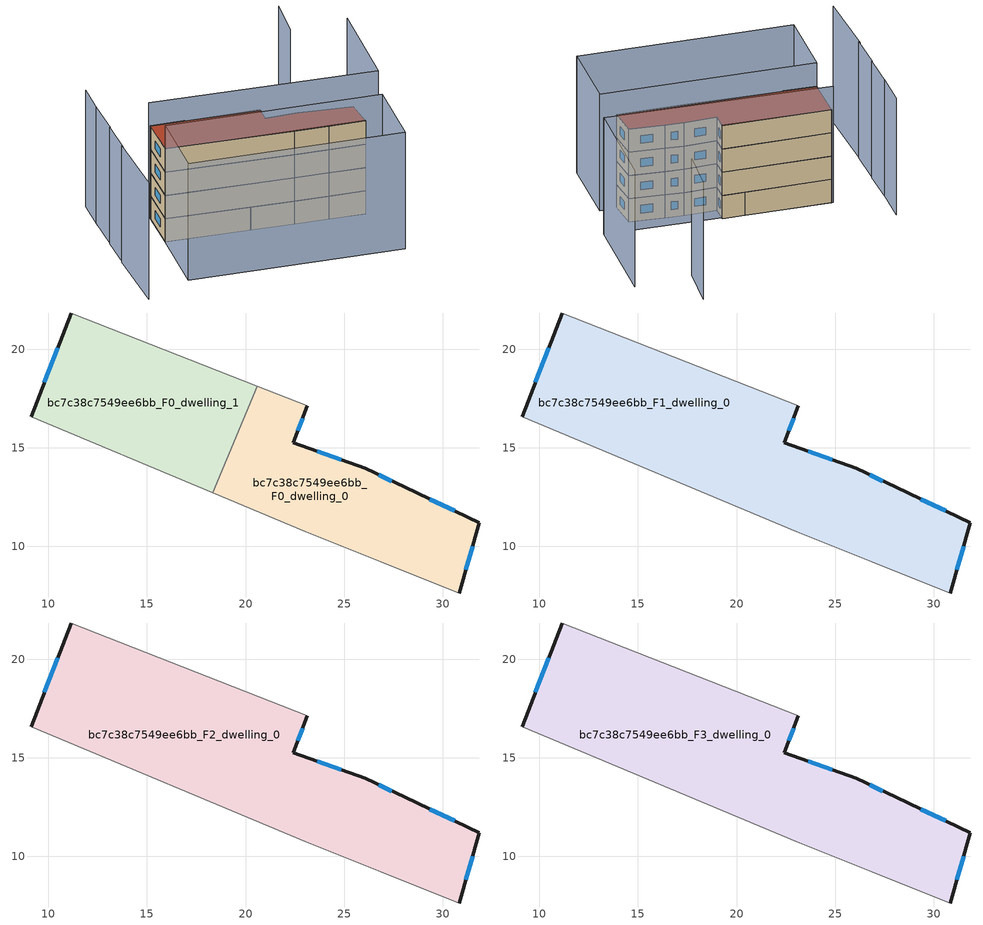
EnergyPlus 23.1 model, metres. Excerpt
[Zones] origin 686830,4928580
bc7c38c7549ee6bb_F0_dwelling_0
 floor ground (EU_floor_Construction): 30.84,7.63 31.86,11.2 28.09,12.99 26.08,13.95 22.42,15.24 23.13,17.12 20.59,18.12 18.32,12.73 23.06,10.74 26.85,9.22 z0
 wall outside (EU_wall_Construction): 23.13,17.12 22.42,15.24 26.08,13.95 28.09,12.99 31.86,11.2 30.84,7.63 z0:3
 wall adiabatic (EU_wall_Construction): 30.84,7.63 26.85,9.22 23.06,10.74 18.32,12.73 / 20.59,18.12 23.13,17.12 z0:3
 wall to bc7c38c7549ee6bb_F0_dwelling_1 (EU_wall_Construction): 18.32,12.73 20.59,18.12 z0:3
 window (EU_Window_Construction): 26.75,13.63 27.42,13.31 / 29.34,12.4 30.6,11.8 / 31.52,10.01 31.18,8.82 / 22.89,16.5 22.65,15.87 / 23.64,14.81 24.86,14.38 z1:2
bc7c38c7549ee6bb_F0_dwelling_1
 floor ground (EU_floor_Construction): 18.32,12.73 20.59,18.12 11.16,21.83 9.13,16.58 z0
 wall outside (EU_wall_Construction): 9.13,16.58 11.16,21.83 z0:3
 wall adiabatic (EU_wall_Construction): 11.16,21.83 20.59,18.12 / 18.32,12.73 9.13,16.58 z0:3
 window (EU_Window_Construction): 9.8,18.33 10.48,20.08 z1:2
bc7c38c7549ee6bb_F1_dwelling_0
 floor to bc7c38c7549ee6bb_F0_dwelling_0 (EU_floor_Construction): 30.84,7.63 31.86,11.2 28.09,12.99 26.08,13.95 22.42,15.24 23.13,17.12 20.59,18.12 18.32,12.73 23.06,10.74 26.85,9.22 z3
 floor to bc7c38c7549ee6bb_F0_dwelling_1 (EU_floor_Construction): 18.32,12.73 20.59,18.12 11.16,21.83 9.13,16.58 z3
 wall outside (EU_wall_Construction): 9.13,16.58 11.16,21.83 / 23.13,17.12 22.42,15.24 26.08,13.95 28.09,12.99 31.86,11.2 30.84,7.63 z3:6
 wall adiabatic (EU_wall_Construction): 30.84,7.63 26.85,9.22 23.06,10.74 9.13,16.58 / 11.16,21.83 23.13,17.12 z3:6
 window (EU_Window_Construction): 26.75,13.63 27.42,13.31 / 29.34,12.4 30.6,11.8 / 31.52,10.01 31.18,8.82 / 9.8,18.33 10.48,20.08 / 22.89,16.5 22.65,15.87 / 23.64,14.81 24.86,14.38 z4:5
bc7c38c7549ee6bb_F2_dwelling_0
 floor to bc7c38c7549ee6bb_F1_dwelling_0 (EU_floor_Construction): 30.84,7.63 31.86,11.2 28.09,12.99 26.08,13.95 22.42,15.24 23.13,17.12 11.16,21.83 9.13,16.58 23.06,10.74 26.85,9.22 z6
 wall outside (EU_wall_Construction): 9.13,16.58 11.16,21.83 / 23.13,17.12 22.42,15.24 26.08,13.95 28.09,12.99 31.86,11.2 30.84,7.63 z6:9
 wall adiabatic (EU_wall_Construction): 30.84,7.63 26.85,9.22 23.06,10.74 9.13,16.58 / 11.16,21.83 23.13,17.12 z6:9
 window (EU_Window_Construction): 26.75,13.63 27.42,13.31 / 29.34,12.4 30.6,11.8 / 31.52,10.01 31.18,8.82 / 9.8,18.33 10.48,20.08 / 22.89,16.5 22.65,15.87 / 23.64,14.81 24.86,14.38 z7:8
bc7c38c7549ee6bb_F3_dwelling_0
 floor to bc7c38c7549ee6bb_F2_dwelling_0 (EU_floor_Construction): 30.84,7.63 31.86,11.2 28.09,12.99 26.08,13.95 22.42,15.24 23.13,17.12 11.16,21.83 9.13,16.58 23.06,10.74 26.85,9.22 z9
 wall outside (EU_wall_Construction): 9.13,16.58 11.16,21.83 / 23.13,17.12 22.42,15.24 26.08,13.95 28.09,12.99 31.86,11.2 30.84,7.63 z9:12
 wall adiabatic (EU_wall_Construction): 30.84,7.63 26.85,9.22 23.06,10.74 9.13,16.58 / 11.16,21.83 23.13,17.12 z9:12
 window (EU_Window_Construction): 26.75,13.63 27.42,13.31 / 29.34,12.4 30.6,11.8 / 31.52,10.01 31.18,8.82 / 9.8,18.33 10.48,20.08 / 22.89,16.5 22.65,15.87 / 23.64,14.81 24.86,14.38 z10:11
 roof outside (EU_roof_Construction): 28.09,12.99 31.86,11.2 30.84,7.63 26.85,9.22 23.06,10.74 9.13,16.58 11.16,21.83 23.13,17.12 22.42,15.24 26.08,13.95 z12
shading: 2.46,16.01 -0.47,7.47 / 3.99,20.13 2.39,15.67 / 40.58,23.3 35.77,11.66 / 35.77,11.66 10.96,21.91 / 5.7,24.76 4.04,20.11 / 7.17,28.49 5.5,24.2 / 36.22,30.28 33.86,25.18 / 29.37,-1.32 5.75,8.12 / 5.75,8.12 9.13,16.58 / 9.13,16.58 32.75,7.14 / 32.75,7.14 29.37,-1.32 z0:15
[Building]
EU S2 Campaign: North Axis=0; Terrain=City; Solar Distribution=FullExterior
[Site:Location]
Bologna: Latitude=44.5; Longitude=11.25; Time Zone=1; Elevation=37
[SizingPeriod:WeatherFileDays]
AnnualSizingPeriod: Begin Month=1; Begin Day of Month=1; End Month=12; End Day of Month=31; Day of Week for Start Day=Monday; Use Weather File Daylight Saving Period=No; Use Weather File Rain and Snow Indicators=No
[MATERIAL]
EU_InternalMass_Material: Roughness=MediumRough; Thickness=0.1; Conductivity=1; Density=1800; Specific Heat=900; Thermal Absorptance=0.9; Solar Absorptance=0.7; Visible Absorptance=0.7
[MATERIAL:NOMASS] Roughness=MediumRough; Thermal Absorptance=0.9; Solar Absorptance=0.7; Visible Absorptance=0.7
Name | Thermal Resistance
EU_wall_NoMass | 0.937881
EU_roof_NoMass | 0.548572
EU_floor_NoMass | 0.71348
[WINDOWMATERIAL:SIMPLEGLAZINGSYSTEM]
EU_Window_SimpleGlazing: UFactor=4.25633; Solar Heat Gain Coefficient=0.85; Visible Transmittance=0.85
[CONSTRUCTION]
EU_wall_Construction: EU_wall_NoMass
EU_roof_Construction: EU_roof_NoMass
EU_floor_Construction: EU_floor_NoMass
EU_InternalMass_Construction: EU_InternalMass_Material
EU_Window_Construction: EU_Window_SimpleGlazing
[ZONE] Type=1; Multiplier=1; Ceiling Height=autocalculate; Floor Area=autocalculate; Part of Total Floor Area=Yes
Name | Volume
bc7c38c7549ee6bb_F0_dwelling_0 | 173.068
bc7c38c7549ee6bb_F1_dwelling_0; bc7c38c7549ee6bb_F2_dwelling_0; bc7c38c7549ee6bb_F3_dwelling_0 | 346.132
bc7c38c7549ee6bb_F0_dwelling_1 | 173.074
[INTERNALMASS] Construction=EU_InternalMass_Construction
Name | Zone or ZoneList | Surface Area
bc7c38c7549ee6bb_F0_dwelling_0_EU_InternalMass | bc7c38c7549ee6bb_F0_dwelling_0 | 57.6889
bc7c38c7549ee6bb_F0_dwelling_1_EU_InternalMass | bc7c38c7549ee6bb_F0_dwelling_1 | 57.6914
bc7c38c7549ee6bb_F1_dwelling_0_EU_InternalMass | bc7c38c7549ee6bb_F1_dwelling_0 | 115.378
bc7c38c7549ee6bb_F2_dwelling_0_EU_InternalMass | bc7c38c7549ee6bb_F2_dwelling_0 | 115.378
bc7c38c7549ee6bb_F3_dwelling_0_EU_InternalMass | bc7c38c7549ee6bb_F3_dwelling_0 | 115.378
[OTHEREQUIPMENT] Fuel Type=Electricity; Design Level Calculation Method=Watts/Area; Power per Zone Floor Area=1; Fraction Latent=0; Fraction Radiant=0; Fraction Lost=0; Carbon Dioxide Generation Rate=0; EndUse Subcategory=EU_Step8_InternalGains
Name | Zone or ZoneList or Space or SpaceList | Schedule
EU_Step8_InternalGain_bc7c38c7549ee6bb_F0_dwelling_0_f000 | bc7c38c7549ee6bb_F0_dwelling_0 | EU_Step8_GainSchedule_bc7c38c7549ee6bb_F0_dwelling_0_f000
EU_Step8_InternalGain_bc7c38c7549ee6bb_F0_dwelling_1_f000 | bc7c38c7549ee6bb_F0_dwelling_1 | EU_Step8_GainSchedule_bc7c38c7549ee6bb_F0_dwelling_1_f000
EU_Step8_InternalGain_bc7c38c7549ee6bb_F1_dwelling_0_f000 | bc7c38c7549ee6bb_F1_dwelling_0 | EU_Step8_GainSchedule_bc7c38c7549ee6bb_F1_dwelling_0_f000
EU_Step8_InternalGain_bc7c38c7549ee6bb_F2_dwelling_0_f000 | bc7c38c7549ee6bb_F2_dwelling_0 | EU_Step8_GainSchedule_bc7c38c7549ee6bb_F2_dwelling_0_f000
EU_Step8_InternalGain_bc7c38c7549ee6bb_F3_dwelling_0_f000 | bc7c38c7549ee6bb_F3_dwelling_0 | EU_Step8_GainSchedule_bc7c38c7549ee6bb_F3_dwelling_0_f000
[ZONEVENTILATION:DESIGNFLOWRATE] Schedule=EU_AlwaysOn; Design Flow Rate Calculation Method=AirChanges/Hour; Air Changes per Hour=0.687892; Ventilation Type=Natural; Fan Pressure Rise=0; Fan Total Efficiency=1; Constant Term Coefficient=1; Temperature Term Coefficient=0; Velocity Term Coefficient=0; Velocity Squared Term Coefficient=0; Minimum Indoor Temperature=-100; Maximum Indoor Temperature=100; Delta Temperature=-100; Minimum Outdoor Temperature=-100; Maximum Outdoor Temperature=100; Maximum Wind Speed=40
Name | Zone or ZoneList or Space or SpaceList
EU_ConstantAir_bc7c38c7549ee6bb_F0_dwelling_0 | bc7c38c7549ee6bb_F0_dwelling_0
EU_ConstantAir_bc7c38c7549ee6bb_F0_dwelling_1 | bc7c38c7549ee6bb_F0_dwelling_1
EU_ConstantAir_bc7c38c7549ee6bb_F1_dwelling_0 | bc7c38c7549ee6bb_F1_dwelling_0
EU_ConstantAir_bc7c38c7549ee6bb_F2_dwelling_0 | bc7c38c7549ee6bb_F2_dwelling_0
EU_ConstantAir_bc7c38c7549ee6bb_F3_dwelling_0 | bc7c38c7549ee6bb_F3_dwelling_0
[HVACTEMPLATE:THERMOSTAT] Constant Heating Setpoint=20; Constant Cooling Setpoint=50
EU_HeatOnly_bc7c38c7549ee6bb_F0_dwelling_0; EU_HeatOnly_bc7c38c7549ee6bb_F0_dwelling_1; EU_HeatOnly_bc7c38c7549ee6bb_F1_dwelling_0; EU_HeatOnly_bc7c38c7549ee6bb_F2_dwelling_0; EU_HeatOnly_bc7c38c7549ee6bb_F3_dwelling_0
[HVACTEMPLATE:ZONE:IDEALLOADSAIRSYSTEM] System Availability Schedule=EU_AlwaysOn; Maximum Heating Supply Air Temperature=50; Minimum Cooling Supply Air Temperature=13; Maximum Heating Supply Air Humidity Ratio=0.0156; Minimum Cooling Supply Air Humidity Ratio=0.0077; Heating Limit=NoLimit; Cooling Limit=NoLimit; Heating Availability Schedule=EU_AlwaysOn; Cooling Availability Schedule=EU_CoolingOff; Dehumidification Control Type=ConstantSensibleHeatRatio; Cooling Sensible Heat Ratio=0.7; Dehumidification Setpoint=60; Humidification Control Type=None; Humidification Setpoint=30; Outdoor Air Method=None; Outdoor Air Flow Rate per Person=0.00944; Outdoor Air Flow Rate per Zone Floor Area=0; Outdoor Air Flow Rate per Zone=0; Demand Controlled Ventilation Type=None; Outdoor Air Economizer Type=NoEconomizer; Heat Recovery Type=None; Sensible Heat Recovery Effectiveness=0.7; Latent Heat Recovery Effectiveness=0.65
Name | Template Thermostat
bc7c38c7549ee6bb_F0_dwelling_0 | EU_HeatOnly_bc7c38c7549ee6bb_F0_dwelling_0
bc7c38c7549ee6bb_F0_dwelling_1 | EU_HeatOnly_bc7c38c7549ee6bb_F0_dwelling_1
bc7c38c7549ee6bb_F1_dwelling_0 | EU_HeatOnly_bc7c38c7549ee6bb_F1_dwelling_0
bc7c38c7549ee6bb_F2_dwelling_0 | EU_HeatOnly_bc7c38c7549ee6bb_F2_dwelling_0
bc7c38c7549ee6bb_F3_dwelling_0 | EU_HeatOnly_bc7c38c7549ee6bb_F3_dwelling_0
[SIZING:ZONE] Zone Cooling Design Supply Air Temperature Input Method=SupplyAirTemperature; Zone Cooling Design Supply Air Temperature=13; Zone Heating Design Supply Air Temperature Input Method=SupplyAirTemperature; Zone Heating Design Supply Air Temperature=50; Zone Cooling Design Supply Air Humidity Ratio=0.008; Zone Heating Design Supply Air Humidity Ratio=0.008; Cooling Design Air Flow Method=DesignDay; Cooling Design Air Flow Rate=0; Cooling Minimum Air Flow per Zone Floor Area=0.000762; Cooling Minimum Air Flow=0; Cooling Minimum Air Flow Fraction=0.2; Heating Design Air Flow Method=DesignDay; Heating Design Air Flow Rate=0; Heating Maximum Air Flow per Zone Floor Area=0.002032; Heating Maximum Air Flow=0.141576; Heating Maximum Air Flow Fraction=0.3; Account for Dedicated Outdoor Air System=No; Dedicated Outdoor Air System Control Strategy=NeutralSupplyAir; Dedicated Outdoor Air Low Setpoint Temperature for Design=autosize; Dedicated Outdoor Air High Setpoint Temperature for Design=autosize; Zone Load Sizing Method=Sensible Load Only No Latent Load; Zone Latent Cooling Design Supply Air Humidity Ratio Input Method=HumidityRatioDifference; Zone Cooling Design Supply Air Humidity Ratio Difference=0.005; Zone Latent Heating Design Supply Air Humidity Ratio Input Method=HumidityRatioDifference; Zone Humidification Design Supply Air Humidity Ratio Difference=0.005
bc7c38c7549ee6bb_F0_dwelling_0; bc7c38c7549ee6bb_F0_dwelling_1; bc7c38c7549ee6bb_F1_dwelling_0; bc7c38c7549ee6bb_F2_dwelling_0; bc7c38c7549ee6bb_F3_dwelling_0
[SCHEDULE:CONSTANT]
Name | Hourly Value
EU_AlwaysOn | 1
EU_CoolingOff | 0
[SCHEDULE:FILE] Column Number=1; Rows to Skip at Top=0; Number of Hours of Data=8760; Column Separator=Comma; Interpolate to Timestep=No; Minutes per Item=60; Adjust Schedule for Daylight Savings=Yes
Name | File
EU_Step8_GainSchedule_bc7c38c7549ee6bb_F0_dwelling_0_f000 | ../../schedules/bc7c38c7549ee6bb/bc7c38c7549ee6bb_F0_dwelling_0_f000_gain.csv
EU_Step8_GainSchedule_bc7c38c7549ee6bb_F0_dwelling_1_f000 | ../../schedules/bc7c38c7549ee6bb/bc7c38c7549ee6bb_F0_dwelling_1_f000_gain.csv
EU_Step8_GainSchedule_bc7c38c7549ee6bb_F1_dwelling_0_f000 | ../../schedules/bc7c38c7549ee6bb/bc7c38c7549ee6bb_F1_dwelling_0_f000_gain.csv
EU_Step8_GainSchedule_bc7c38c7549ee6bb_F2_dwelling_0_f000 | ../../schedules/bc7c38c7549ee6bb/bc7c38c7549ee6bb_F2_dwelling_0_f000_gain.csv
EU_Step8_GainSchedule_bc7c38c7549ee6bb_F3_dwelling_0_f000 | ../../schedules/bc7c38c7549ee6bb/bc7c38c7549ee6bb_F3_dwelling_0_f000_gain.csv
